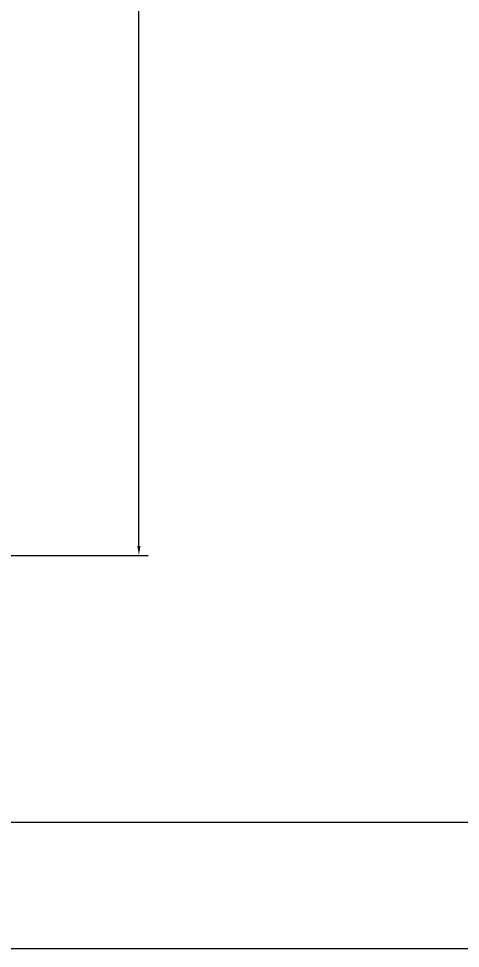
# Model space of a CAD drawing. Header units: inches. Extents: x -7 to 38035, y 41 to 29026.
# Drawn here: x 10026 to 12844, y 41 to 5973 of the extents above; entities that cross this region are included whole.
import ezdxf
from ezdxf.enums import TextEntityAlignment as Align

# ---------------------------------------------------------------- set-up
doc = ezdxf.new("R2010")
doc.units = ezdxf.units.IN
doc.header["$MEASUREMENT"] = 0
doc.layers.get('Defpoints').update_dxf_attribs({"lineweight": 5})
doc.layers.add('Title Block', color=7, linetype='Continuous', lineweight=5)
doc.styles.add('ACANSTS', font='romans.shx', dxfattribs={"height": 1})
doc.styles.add('Roman', font='arial.ttf')
doc.styles.get("Standard").update_dxf_attribs({"font": 'arial.ttf'})
doc.dimstyles.new('ISO-25', dxfattribs={"dimscale": 30, "dimtxt": 1.5, "dimasz": 1.5, "dimexe": 2, "dimexo": 2, "dimtad": 1, "dimtih": 1, "dimtoh": 1, "dimdec": 1, "dimlfac": 0.03937, "dimdsep": 46, "dimtxsty": 'Standard', "dimcen": 2.5, "dimclrd": 7, "dimclre": 7, "dimclrt": 7, "dimadec": 0, "dimazin": 0, "dimtfac": 1, "dimtdec": 1, "dimtmove": 0, "dimatfit": 3, "dimfxl": 1, "dimlwd": 5, "dimlwe": 5, "dimarcsym": 0})

# ---------------------------------------------------------------- blocks, each defined once
blk = doc.blocks.new('LONE STAR BLOWER TITLE BLOCK (SIZE A)')
at = {"layer": 'Title Block', "lineweight": 15}
for p, q in [((0.5, 0.5), (23.125, 0.5)), ((0, 0), (23.625, 0))]:
    blk.add_line(p, q, dxfattribs=at)
at = {"layer": 'Title Block', "lineweight": 15, "style": 'ACANSTS'}
for tag, p, height in [('DRAWN_DATE', (15.8526, 2.3021), 0.135), ('DRAWN_BY', (14.7817, 2.2896), 0.135), ('DRAWING_SUBTITLE', (17.7236, 1.9768), 0.2025), ('CHECKED_BY', (14.804, 1.9438), 0.135), ('CHECK_DATE', (15.8339, 1.9487), 0.135), ('ENGINEER', (14.7979, 1.6123), 0.135), ('ENG_DATE', (15.8249, 1.6112), 0.135), ('DRAWING_SUBTITLE', (17.7211, 1.5494), 0.2025), ('MANUFACTURING', (14.7936, 1.2748), 0.135), ('MFG_DATE', (15.826, 1.2778), 0.135), ('CONTROL', (14.7936, 0.9373), 0.135), ('CONTROL_DATE', (15.826, 0.9403), 0.135), ('CAGE_CODE', (17.9275, 0.9163), 0.135), ('MODEL_FILE_NAME', (9.0607, 0.6111), 0.135), ('APPROVED_BY', (14.7823, 0.5726), 0.135), ('APPROVAL_DATE', (15.8177, 0.5698), 0.135)]:
    blk.add_attdef(tag, p, '', height=height, dxfattribs=at)
at = {"layer": 'Title Block', "lineweight": 15, "style": 'Roman', "flags": 8}
for tag, height, p in [('DWG_NUMBER', 0.2812, (19.0664, 1.1474)), ('SCALE', 0.135, (18.1035, 0.7041)), ('SHEETNUMBER', 0.135, (21.2556, 0.7041)), ('TOTA_SHEETS', 0.135, (21.8939, 0.7016))]:
    blk.add_attdef(tag, text='', height=height, dxfattribs=at).set_placement(p, align=Align.TOP_LEFT)
at = {"layer": 'Title Block', "lineweight": 15, "style": 'ACANSTS'}
blk.add_attdef('REVISION', text='', height=0.135, dxfattribs=at).set_placement((22.8495, 0.8933), align=Align.CENTER)
blk = doc.blocks.new('*D254')
at = {"color": 7, "linetype": 'Continuous', "lineweight": 5, "transparency": 16777216}
for p, q in [((10108, 9504.4), (10853.5, 9504.4)), ((10793.5, 9444.4), (10793.5, 6475.9)), ((10793.5, 2608.2), (10793.5, 6223.8)), ((9378.2, 2548.2), (10853.5, 2548.2))]:
    blk.add_line(p, q, dxfattribs=at)
at = {"color": 7, "transparency": 16777216}
for points in [[(10783.5, 9444.4), (10803.5, 9444.4), (10793.5, 9504.4)], [(10783.5, 2608.2), (10803.5, 2608.2), (10793.5, 2548.2)]]:
    blk.add_solid(points, dxfattribs=at)
at = {"layer": 'Defpoints', "color": 0, "transparency": 16777216}
for p in [(10048, 9504.4), (10793.5, 9504.4), (9318.2, 2548.2)]:
    blk.add_point(p, dxfattribs=at)
at = {"color": 7, "lineweight": 5, "transparency": 16777216, "insert": (10793.5, 6349.9), "char_height": 210, "attachment_point": 5, "style": 'Roman'}
blk.add_mtext('273.9', dxfattribs=at)

msp = doc.modelspace()

# ---------------------------------------------------------------- block references
at = {"xscale": 1610.262423542551, "yscale": 1610.262423542551, "zscale": 1610.262423542551}
msp.add_blockref('LONE STAR BLOWER TITLE BLOCK (SIZE A)', (-7.32, 41.33), dxfattribs=at)

# ---------------------------------------------------------------- dimensions: what is measured, and where the dimension line sits
at = {"color": 7, "lineweight": 5}
dim = msp.add_linear_dim(base=(10793.5, 9504.44), p1=(9318.21, 2548.2), p2=(10048.05, 9504.44), angle=90, dimstyle='ISO-25', override={"dimtxt": 7, "dimasz": 2, "dimpost": '\\X', "dimtxsty": 'Roman'}, dxfattribs=at)
dim.commit()
dim.dimension.update_dxf_attribs({"geometry": '*D254', "text_midpoint": (10793.5, 6349.86), "dimtype": 160})

doc.saveas('drawing.dxf')
